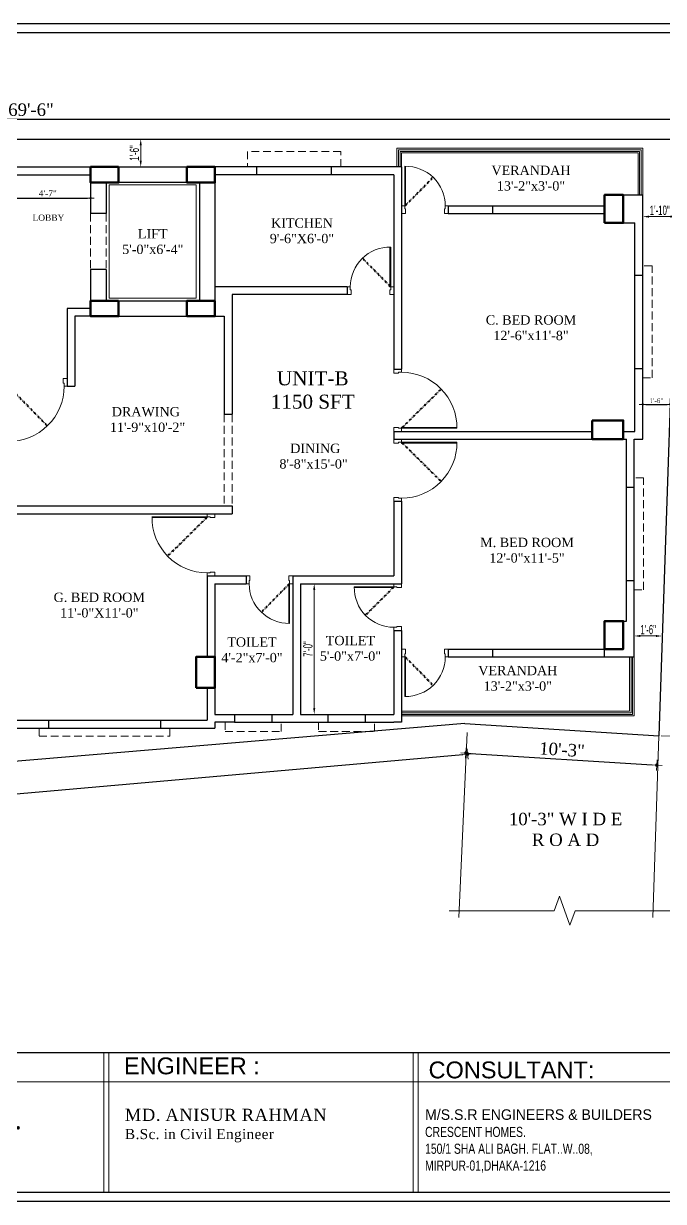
# Model space of a CAD drawing. Extents: x 52891 to 66536, y -48165 to -44533.
# Drawn here: x 57851 to 58263, y -46006 to -45249 of the extents above; entities that cross this region are included whole.
import ezdxf

# ---------------------------------------------------------------- set-up
doc = ezdxf.new("R2010")
doc.units = 0
doc.header["$MEASUREMENT"] = 0
doc.header["$PDMODE"] = 3
doc.linetypes.add('DIVIDE2', pattern=[0.625, 0.25, -0.125, 0, -0.125, 0, -0.125])
doc.linetypes.add('HIDDEN2', pattern=[0.1875, 0.125, -0.0625])
doc.layers.get('0').update_dxf_attribs({"lineweight": 13})
doc.layers.get('DEFPOINTS').update_dxf_attribs({"lineweight": 13})
for name, color, linetype, lineweight in [('COLUMN-1', 1, 'Continuous', 50), ('DIM', 8, 'Continuous', 13), ('dim-8', 250, 'Continuous', 15), ('DOOR', 24, 'Continuous', 13), ('H', 252, 'Continuous', 15), ('hatch', 252, 'Continuous', 13), ('line', 7, 'Continuous', 15), ('road', 1, 'Continuous', 18), ('TEXT', 7, 'Continuous', 13), ('VER RAIL', 32, 'Continuous', 15), ('VER.', 22, 'Continuous', 13), ('WALL', 7, 'Continuous', 30), ('windor', 4, 'Continuous', 25)]:
    doc.layers.add(name, color=color, linetype=linetype, lineweight=lineweight)
doc.layers.add('Layer1', color=174, linetype='Continuous')
doc.styles.add('Arial', font='arial.ttf')
doc.styles.add('RS6', font='times.ttf')
doc.styles.get("Standard").update_dxf_attribs({"font": 'arial.ttf', "width": 0.6, "height": 6})
doc.dimstyles.new('1-4', dxfattribs={"dimtxt": 6, "dimasz": 4, "dimexe": 1, "dimexo": 1.5, "dimgap": 1, "dimtad": 1, "dimdec": 1, "dimzin": 3, "dimdsep": 46, "dimlunit": 4, "dimtxsty": 'Standard', "dimcen": 0.09, "dimdle": 4, "dimclrd": 252, "dimclre": 252, "dimclrt": 7, "dimadec": 0, "dimazin": 0, "dimtfac": 1, "dimtdec": 1, "dimtofl": 0, "dimtmove": 1, "dimatfit": 3, "dimfxl": 2, "dimfrac": 1, "dimtolj": 1, "dimtzin": 0, "dimlwd": 9, "dimlwe": 9, "dimarcsym": 0})
doc.dimstyles.new('1_4', dxfattribs={"dimtxt": 3, "dimasz": 2, "dimexe": 0.18, "dimexo": 0.0625, "dimgap": 4, "dimtad": 0, "dimdec": 0, "dimzin": 3, "dimdsep": 46, "dimlunit": 4, "dimtxsty": 'RS6', "dimblk": 'D', "dimcen": 3, "dimse1": 1, "dimse2": 1, "dimclrt": 7, "dimadec": 0, "dimazin": 0, "dimtfac": 1, "dimtdec": 0, "dimtix": 1, "dimtmove": 1, "dimatfit": 3, "dimldrblk": 'OPEN30', "dimfxl": 0.18, "dimtvp": 0.75, "dimtolj": 1, "dimtzin": 0, "dimarcsym": 0})
doc.dimstyles.new('Colm dim', dxfattribs={"dimtxt": 4, "dimasz": 2, "dimexe": 3, "dimexo": 3, "dimgap": 0.125, "dimtad": 0, "dimdec": 0, "dimzin": 3, "dimdsep": 46, "dimlunit": 4, "dimtxsty": 'RS6', "dimblk": 'D', "dimcen": 3, "dimdle": 1, "dimse1": 1, "dimse2": 1, "dimclrt": 7, "dimadec": 0, "dimazin": 0, "dimtfac": 1, "dimtdec": 0, "dimtix": 1, "dimtmove": 0, "dimatfit": 3, "dimldrblk": 'OPEN90', "dimfxl": 6, "dimfxlon": 1, "dimtvp": 0.75, "dimtolj": 1, "dimtzin": 0, "dimarcsym": 0})

# ---------------------------------------------------------------- blocks, each defined once
blk = doc.blocks.new('d2')
at = {"layer": 'DOOR', "linetype": 'DIVIDE2', "ltscale": 5}
for p, q in [((5, 2.5), (30.28, 27.42)), ((5.71, 2.5), (30.63, 27.07))]:
    blk.add_line(p, q, dxfattribs=at)
at = {"layer": 'DOOR'}
for p, q in [((5, 2), (5, 2.5)), ((5, 2.5), (40.5, 2.5)), ((5, 2), (40.5, 2)), ((8.81, 2.5), (8.81, 2.36)), ((8.81, 2.36), (8.95, 2.36)), ((8.81, 2.14), (8.81, 2)), ((8.81, 2.14), (8.95, 2.14)), ((8.95, 2.36), (8.95, 2.14)), ((20.63, 2.5), (20.63, 2.36)), ((20.63, 2.36), (20.77, 2.36)), ((20.63, 2.14), (20.63, 2)), ((20.63, 2.14), (20.77, 2.14)), ((20.77, 2.36), (20.77, 2.14)), ((35.92, 2.5), (35.92, 2.36)), ((35.92, 2.36), (36.06, 2.36)), ((35.92, 2.14), (35.92, 2)), ((35.92, 2.14), (36.06, 2.14)), ((36.06, 2.36), (36.06, 2.14))]:
    blk.add_line(p, q, dxfattribs=at)
for points in [[(0, 37.5), (3, 37.5), (3, 38), (5, 38), (5, 40), (0, 40), (0, 37.5)], [(0, 2.5), (3, 2.5), (3, 2), (5, 2), (5, 0), (0, 0), (0, 2.5)]]:
    blk.add_lwpolyline(points, dxfattribs=at)
for centre, radius, start, end in [((5, 2.5), 35.5, 44.5965, 90), ((5.02, 2.5), 35.48, 359.18588, 44.61719)]:
    blk.add_arc(centre, radius, start, end, dxfattribs=at)
blk = doc.blocks.new('d1')
at = {"layer": 'DOOR', "linetype": 'DIVIDE2', "ltscale": 5}
for p, q in [((5, 2.5), (23.16, 20.4)), ((5.71, 2.5), (23.51, 20.04))]:
    blk.add_line(p, q, dxfattribs=at)
at = {"layer": 'DOOR'}
for p, q in [((5, 2), (5, 2.5)), ((5, 2.5), (30.5, 2.5)), ((5, 2), (30.5, 2)), ((7.99, 2.5), (7.99, 2.36)), ((7.99, 2.36), (8.13, 2.36)), ((7.99, 2.14), (7.99, 2)), ((7.99, 2.14), (8.13, 2.14)), ((8.13, 2.36), (8.13, 2.14)), ((16.49, 2.5), (16.49, 2.36)), ((16.49, 2.36), (16.63, 2.36)), ((16.49, 2.14), (16.49, 2)), ((16.49, 2.14), (16.63, 2.14)), ((16.63, 2.36), (16.63, 2.14)), ((26.55, 2.5), (26.55, 2.36)), ((26.55, 2.36), (26.69, 2.36)), ((26.55, 2.14), (26.55, 2)), ((26.55, 2.14), (26.69, 2.14)), ((26.69, 2.36), (26.69, 2.14))]:
    blk.add_line(p, q, dxfattribs=at)
for points in [[(0, 27.5), (3, 27.5), (3, 28), (5, 28), (5, 30), (0, 30), (0, 27.5)], [(0, 2.5), (3, 2.5), (3, 2), (5, 2), (5, 0), (0, 0), (0, 2.5)]]:
    blk.add_lwpolyline(points, dxfattribs=at)
for centre, radius, start, end in [((5, 2.5), 25.5, 44.5965, 90), ((5.03, 2.51), 25.47, 358.86297, 44.63613)]:
    blk.add_arc(centre, radius, start, end, dxfattribs=at)
blk = doc.blocks.new('D')
at = {"layer": 'DIM'}
for q in [(-1.125, 0), (0, 1.125), (1.125, 0), (0, -1.125)]:
    blk.add_line((0, 0), q, dxfattribs=at)
at = {"layer": 'DIM', "color": 6, "const_width": 0.375}
blk.add_lwpolyline([(-0.1875, 0, 1), (0.1875, 0, 1)], format="xyb", close=True, dxfattribs=at)
blk = doc.blocks.new('*D2079')
at = {"layer": 'DEFPOINTS', "color": 0}
for p in [(57839.46, -45361.04), (57894.46, -45361.04), (57894.46, -45361.04)]:
    blk.add_point(p, dxfattribs=at)
at = {"layer": 'VER RAIL', "color": 0, "linetype": 'Continuous', "lineweight": -2}
blk.add_line((57841.46, -45361.04), (57892.46, -45361.04), dxfattribs=at)
at = {"layer": 'VER RAIL', "color": 0, "lineweight": -2, "xscale": 2, "yscale": 2, "zscale": 2, "rotation": 180}
blk.add_blockref('D', (57839.46, -45361.04), dxfattribs=at)
at = {"layer": 'VER RAIL', "color": 0, "lineweight": -2, "xscale": 2, "yscale": 2, "zscale": 2}
blk.add_blockref('D', (57894.46, -45361.04), dxfattribs=at)
at = {"layer": 'VER RAIL', "color": 7, "insert": (57866.96, -45357.98), "char_height": 4, "attachment_point": 5, "style": 'RS6'}
blk.add_mtext('\\A1;4\'-7"', dxfattribs=at)
blk = doc.blocks.new('_Open90')
at = {"layer": 'DIM', "color": 0, "lineweight": -2}
for p, q in [((0, 0), (-1, 0)), ((-0.5, 0.5), (0, 0)), ((0, 0), (-0.5, -0.5))]:
    blk.add_line(p, q, dxfattribs=at)
blk = doc.blocks.new('*D2080')
at = {"layer": 'DEFPOINTS', "color": 0}
for p in [(58272.96, -45310.35), (57439.36, -45323.04), (58272.96, -45323.04)]:
    blk.add_point(p, dxfattribs=at)
at = {"layer": 'dim-8', "color": 0, "lineweight": -2}
blk.add_line((57442.36, -45310.35), (58269.96, -45310.35), dxfattribs=at)
at = {"layer": 'dim-8', "color": 0, "lineweight": -2, "xscale": 3, "yscale": 3, "zscale": 3, "rotation": 180}
blk.add_blockref('D', (57439.36, -45310.35), dxfattribs=at)
at = {"layer": 'dim-8', "color": 0, "lineweight": -2, "xscale": 3, "yscale": 3, "zscale": 3}
blk.add_blockref('D', (58272.96, -45310.35), dxfattribs=at)
at = {"layer": 'dim-8', "color": 7, "insert": (57856.16, -45304.23), "char_height": 8, "attachment_point": 5, "style": 'RS6'}
blk.add_mtext('\\A1;69\'-6"', dxfattribs=at)
blk = doc.blocks.new('*D2081')
at = {"layer": 'DEFPOINTS', "color": 0}
for p in [(58272.96, -45323.04), (58293.41, -45323.75), (58259.72, -45706.76)]:
    blk.add_point(p, dxfattribs=at)
at = {"layer": 'line', "color": 252, "linetype": 'Continuous', "lineweight": 9}
for p, q in [((58274.46, -45323.09), (58294.4, -45323.78)), ((58280.3, -45703.47), (58293.27, -45327.74)), ((58261.22, -45706.81), (58281.17, -45707.5))]:
    blk.add_line(p, q, dxfattribs=at)
at = {"layer": 'line', "color": 252}
for points in [[(58292.6, -45327.72), (58293.93, -45327.77), (58293.41, -45323.75)], [(58279.64, -45703.44), (58280.97, -45703.49), (58280.17, -45707.46)]]:
    blk.add_solid(points, dxfattribs=at)
at = {"layer": 'line', "color": 7, "insert": (58282.72, -45515.46), "char_height": 6, "attachment_point": 5, "rotation": 88.02386}
blk.add_mtext('\\A1;32\'-0"', dxfattribs=at)
blk = doc.blocks.new('*D2084')
at = {"layer": 'DEFPOINTS', "color": 0}
for p in [(58135.11, -45698.87), (58136.85, -45718.54), (57416.19, -45762.31)]:
    blk.add_point(p, dxfattribs=at)
at = {"layer": 'dim-8', "color": 0, "lineweight": -2}
blk.add_line((57420.91, -45781.72), (58133.86, -45718.8), dxfattribs=at)
at = {"layer": 'dim-8', "color": 0, "lineweight": -2, "xscale": 3, "yscale": 3, "zscale": 3}
for p, rotation in [((58136.85, -45718.54), 5.042919805303145), ((57417.93, -45781.98), 185.0429198053031)]:
    blk.add_blockref('D', p, dxfattribs=dict(at, rotation=rotation))
at = {"layer": 'dim-8', "color": 7, "insert": (57776.85, -45744.18), "char_height": 8, "attachment_point": 5, "rotation": 5.04292, "style": 'RS6'}
blk.add_mtext('\\A1;60\'-3 "', dxfattribs=at)
blk = doc.blocks.new('*D2085')
at = {"layer": 'DEFPOINTS', "color": 0}
for p in [(58136.99, -45698.99), (58259.72, -45706.76), (58258.53, -45725.69)]:
    blk.add_point(p, dxfattribs=at)
at = {"layer": 'dim-8', "color": 0, "lineweight": -2}
blk.add_line((58138.79, -45718.11), (58255.53, -45725.5), dxfattribs=at)
at = {"layer": 'dim-8', "color": 0, "lineweight": -2, "xscale": 3, "yscale": 3, "zscale": 3}
for p, rotation in [((58135.8, -45717.92), 176.3767148728381), ((58258.53, -45725.69), 356.3767148728382)]:
    blk.add_blockref('D', p, dxfattribs=dict(at, rotation=rotation))
at = {"layer": 'dim-8', "color": 7, "insert": (58197.55, -45715.71), "char_height": 8, "attachment_point": 5, "rotation": 356.37671, "style": 'RS6'}
blk.add_mtext('\\A1;10\'-3"', dxfattribs=at)
blk = doc.blocks.new('*D2087')
at = {"layer": 'DEFPOINTS', "color": 0}
for p in [(57924.15, -45323.04), (57926.72, -45323.04), (57924.15, -45341.04)]:
    blk.add_point(p, dxfattribs=at)
at = {"layer": 'line', "color": 252, "linetype": 'Continuous', "lineweight": 9}
for p, q in [((57925.65, -45323.04), (57927.72, -45323.04)), ((57926.72, -45337.04), (57926.72, -45327.04)), ((57925.65, -45341.04), (57927.72, -45341.04))]:
    blk.add_line(p, q, dxfattribs=at)
at = {"layer": 'line', "color": 252}
for points in [[(57926.05, -45327.04), (57927.38, -45327.04), (57926.72, -45323.04)], [(57926.05, -45337.04), (57927.38, -45337.04), (57926.72, -45341.04)]]:
    blk.add_solid(points, dxfattribs=at)
at = {"layer": 'line', "color": 7, "insert": (57922.65, -45332.04), "char_height": 6, "attachment_point": 5, "rotation": 90}
blk.add_mtext('\\A1;1\'-6"', dxfattribs=at)
blk = doc.blocks.new('*D2094')
at = {"layer": 'DEFPOINTS', "color": 0}
for p in [(58243.96, -45644.31), (58261.87, -45642.64), (58261.87, -45644.55)]:
    blk.add_point(p, dxfattribs=at)
at = {"layer": 'line', "color": 252, "linetype": 'Continuous', "lineweight": 9}
for p, q in [((58243.96, -45642.81), (58243.96, -45641.64)), ((58247.96, -45642.64), (58257.87, -45642.64)), ((58261.87, -45643.05), (58261.87, -45641.64))]:
    blk.add_line(p, q, dxfattribs=at)
at = {"layer": 'line', "color": 252}
for points in [[(58247.96, -45641.97), (58247.96, -45643.3), (58243.96, -45642.64)], [(58257.87, -45641.97), (58257.87, -45643.3), (58261.87, -45642.64)]]:
    blk.add_solid(points, dxfattribs=at)
at = {"layer": 'line', "color": 7, "insert": (58252.92, -45638.57), "char_height": 6, "attachment_point": 5}
blk.add_mtext('\\A1;1\'-6"', dxfattribs=at)
blk = doc.blocks.new('*D2095')
at = {"layer": 'DEFPOINTS', "color": 0}
for p in [(58249.46, -45372.4), (58271.24, -45372.96), (58271.24, -45372.96)]:
    blk.add_point(p, dxfattribs=at)
at = {"layer": 'line', "color": 252, "linetype": 'Continuous', "lineweight": 9}
for p, q in [((58271.24, -45371.46), (58271.24, -45371.96)), ((58249.46, -45373.9), (58249.46, -45373.96)), ((58253.46, -45372.96), (58267.24, -45372.96))]:
    blk.add_line(p, q, dxfattribs=at)
at = {"layer": 'line', "color": 252}
for points in [[(58253.46, -45372.29), (58253.46, -45373.63), (58249.46, -45372.96)], [(58267.24, -45372.29), (58267.24, -45373.63), (58271.24, -45372.96)]]:
    blk.add_solid(points, dxfattribs=at)
at = {"layer": 'line', "color": 7, "insert": (58260.35, -45368.9), "char_height": 6, "attachment_point": 5}
blk.add_mtext('\\A1;1\'-10"', dxfattribs=at)
blk = doc.blocks.new('*D2096')
at = {"layer": 'DEFPOINTS', "color": 0}
for p in [(58249.46, -45496.64), (58267.08, -45493.68), (58267.08, -45493.68)]:
    blk.add_point(p, dxfattribs=at)
at = {"layer": 'line', "color": 0, "lineweight": -2}
blk.add_line((58251.46, -45493.68), (58265.08, -45493.68), dxfattribs=at)
at = {"layer": 'line', "color": 0, "lineweight": -2, "xscale": 2, "yscale": 2, "zscale": 2, "rotation": 180}
blk.add_blockref('D', (58249.46, -45493.68), dxfattribs=at)
at = {"layer": 'line', "color": 0, "lineweight": -2, "xscale": 2, "yscale": 2, "zscale": 2}
blk.add_blockref('D', (58267.08, -45493.68), dxfattribs=at)
at = {"layer": 'line', "color": 7, "insert": (58258.27, -45491.39), "char_height": 3, "attachment_point": 5, "style": 'RS6'}
blk.add_mtext('\\A1;1\'-6"', dxfattribs=at)
blk = doc.blocks.new('_Open30')
at = {"color": 0, "linetype": 'ByBlock', "lineweight": -2}
for p, q in [((-1, 0.27), (0, 0)), ((0, 0), (-1, -0.27)), ((0, 0), (-1, 0))]:
    blk.add_line(p, q, dxfattribs=at)
blk = doc.blocks.new('L')
at = {"layer": 'Layer1', "color": 0}
blk.add_line((0, 65.62), (-777.86, 65.62), dxfattribs=at)
at = {"layer": 'Layer1', "color": 4}
blk.add_lwpolyline([(-781.98, 548.61), (4.12, 548.61), (4.12, -4.12), (-781.98, -4.12)], close=True, dxfattribs=at)
at = {"layer": 'Layer1', "color": 1}
blk.add_lwpolyline([(-777.86, 544.49), (0, 544.49), (0, 0), (-777.86, 0)], close=True, dxfattribs=at)
at = {"layer": 'TEXT', "color": 0}
for p, q in [((0, 65.62), (-777.86, 65.62)), ((-525.74, 0.31), (-525.74, 65.62)), ((-523.37, 0.31), (-523.37, 65.62)), ((-348.23, 0.31), (-348.23, 65.62)), ((-345.86, 0.31), (-345.86, 65.62)), ((-203.16, 0.31), (-203.16, 65.62)), ((-200.79, 0.31), (-200.79, 65.62)), ((-777.86, 52.07), (0, 52.07))]:
    blk.add_line(p, q, dxfattribs=at)
at = {"layer": 'TEXT', "color": 4, "lineweight": 13, "char_height": 7.894, "attachment_point": 1, "style": 'Arial'}
for s, insert in [('PROJECT :', (-757.98, 63.44)), ('CLINET :', (-516.31, 63.44)), ('ENGINEER :', (-338.79, 63.44))]:
    blk.add_mtext(s, dxfattribs=dict(at, insert=insert))
at = {"layer": 'TEXT', "color": 4, "lineweight": 13, "insert": (-195.89, 61.54), "char_height": 7.8937, "attachment_point": 1, "line_spacing_factor": 1.5, "style": 'Arial'}
blk.add_mtext('CONSULTANT:', dxfattribs=at)
at = {"layer": 'TEXT', "color": 3, "lineweight": 13, "attachment_point": 1, "style": 'Arial'}
for s, insert, char_height, width in [('{\\fTimes New Roman|b0|i0|c0|p18;\\T1.05;MD. ANISUR RAHMAN\\P\\H0.8344x;B.Sc. in Civil Engineer}', (-338.33, 39.36), 5.6834, 108.3857), ('\\pt139.4;{\\fTimes New Roman|b1|i0|c0|p18;\\T1.05;\\C5;ROBUST BUILDERS LTD.}', (-513.76, 36.38), 6.64, 133.2452)]:
    blk.add_mtext(s, dxfattribs=dict(at, insert=insert, char_height=char_height, width=width))
at = {"layer": 'TEXT', "color": 4, "insert": (-197.52, 39.11), "char_height": 4.89284, "attachment_point": 1, "style": 'Arial'}
blk.add_mtext('\\pt1.131;{\\fBankGothic Lt BT|b0|i0|c0|p34;\\H1.009x;\\C96;M/S.S.R ENGINEERS & BUILDERS\\fSwis721 LtCn BT|b0|i0|c0|p34;\\H0.6676x;\\C1;\\P\\H1.439x;\\C5;CRESCENT HOMES.\\P150/1 SHA ALI BAGH. FLAT..W..08,\\PMIRPUR-01,DHAKA-1216}', dxfattribs=at)
at = {"layer": 'WALL', "color": 4, "linetype": 'ByBlock', "lineweight": 25, "insert": (-763.12, 47.91), "char_height": 6.9904, "width": 217.6986, "attachment_point": 1}
blk.add_mtext('{\\fTimes New Roman|b0|i0|c0|p18;\\W1;\\C144;PROPOSED SEVEN (07) STORIED BUILDING\\P\\T1.05;AT 1ST COLONY, JABBAR HOUSING, MAZAR ROAD, MIRPUR, DHAKA.}', dxfattribs=at)
blk = doc.blocks.new('*D2097')
at = {"layer": 'DEFPOINTS', "color": 0}
for p in [(58038.26, -45609.04), (58038.26, -45609.04), (58038.26, -45693.04)]:
    blk.add_point(p, dxfattribs=at)
at = {"layer": 'line', "color": 252, "lineweight": 9}
for p, q in [((58038.26, -45609.04), (58037.26, -45609.04)), ((58038.26, -45689.04), (58038.26, -45613.04))]:
    blk.add_line(p, q, dxfattribs=at)
at = {"layer": 'line', "color": 252, "linetype": 'Continuous', "lineweight": 9}
blk.add_line((58038.26, -45693.04), (58037.26, -45693.04), dxfattribs=at)
at = {"layer": 'line', "color": 252}
for points in [[(58037.59, -45613.04), (58038.93, -45613.04), (58038.26, -45609.04)], [(58037.59, -45689.04), (58038.93, -45689.04), (58038.26, -45693.04)]]:
    blk.add_solid(points, dxfattribs=at)
at = {"layer": 'line', "color": 7, "insert": (58034.2, -45651.04), "char_height": 6, "attachment_point": 5, "rotation": 90}
blk.add_mtext('\\A1;7\'-0"', dxfattribs=at)

msp = doc.modelspace()

# ---------------------------------------------------------------- linework, layer by layer
at = {"layer": 'COLUMN-1'}
for points in [[(57912.46, -45341.04), (57894.46, -45341.04), (57894.46, -45341.04), (57894.46, -45341.04), (57894.46, -45351.04), (57912.46, -45351.04)], [(57974.46, -45341.04), (57956.46, -45341.04), (57956.46, -45341.04), (57956.46, -45341.04), (57956.46, -45351.04), (57974.46, -45351.04)], [(58224.96, -45377.04), (58236.96, -45377.04), (58236.96, -45359.04), (58224.96, -45359.04)], [(57912.46, -45427.04), (57894.46, -45427.04), (57894.46, -45427.04), (57894.46, -45427.04), (57894.46, -45437.04), (57912.46, -45437.04)], [(57974.46, -45427.04), (57956.46, -45427.04), (57956.46, -45427.04), (57956.46, -45427.04), (57956.46, -45437.04), (57974.46, -45437.04)], [(58216.96, -45504.04), (58216.96, -45516.04), (58236.96, -45516.04), (58236.96, -45504.04)], [(58224.96, -45651.04), (58236.96, -45651.04), (58236.96, -45633.04), (58224.96, -45633.04)], [(57962.46, -45676.04), (57974.46, -45676.04), (57974.46, -45656.04), (57962.46, -45656.04)]]:
    msp.add_lwpolyline(points, close=True, dxfattribs=at)
at = {"layer": 'H'}
msp.add_lwpolyline([(57906.46, -45352.41), (57962.46, -45352.41), (57962.46, -45425.41), (57906.46, -45425.41)], close=True, dxfattribs=at)
at = {"layer": 'hatch', "linetype": 'HIDDEN2', "ltscale": 40}
for p, q in [((57894.46, -45371.04), (57894.46, -45407.04)), ((57904.46, -45371.04), (57904.46, -45407.04)), ((57980.46, -45500.04), (57980.46, -45559.04)), ((57985.46, -45500.04), (57985.46, -45559.04))]:
    msp.add_line(p, q, dxfattribs=at)
for points in [[(58055.46, -45341.04), (58055.46, -45331.04), (57995.46, -45331.04), (57995.46, -45341.04)], [(58249.46, -45476.54), (58255.46, -45476.54), (58255.46, -45404.54), (58249.46, -45404.54)], [(58243.96, -45612.89), (58249.96, -45612.89), (58249.96, -45540.89), (58243.96, -45540.89)], [(57980.96, -45698.04), (57980.96, -45704.04), (58016.96, -45704.04), (58016.96, -45698.04)], [(58041.06, -45698.04), (58041.06, -45704.04), (58077.06, -45704.04), (58077.06, -45698.04)], [(57861.46, -45701.82), (57861.46, -45707.04), (57945.46, -45707.04), (57945.46, -45701.82)]]:
    msp.add_lwpolyline(points, dxfattribs=at)
at = {"layer": 'line'}
msp.add_line((57879.46, -45477.04), (57879.46, -45437.04), dxfattribs=at)
at = {"layer": 'road'}
for points in [[(58136.52, -45704.75), (58131.21, -45823.71)], [(58256.02, -45823.71), (58259.72, -45706.76)]]:
    msp.add_lwpolyline(points, dxfattribs=at)
at = {"layer": 'road', "linetype": 'Continuous'}
msp.add_lwpolyline([(58273.65, -45819.29), (58206.05, -45819.29), (58202.68, -45828.55), (58195.93, -45810.03), (58192.56, -45819.29), (58124.96, -45819.29)], dxfattribs=at)
at = {"layer": 'VER.'}
for points in [[(58091.46, -45341.04), (58091.46, -45329.04), (58249.46, -45329.04), (58249.46, -45359.04)], [(58094.46, -45341.04), (58094.46, -45332.04), (58246.46, -45332.04), (58246.46, -45359.04)], [(58094.46, -45694.04), (58243.96, -45694.04), (58243.96, -45656.04)], [(58094.46, -45691.04), (58240.96, -45691.04), (58240.96, -45656.04)]]:
    msp.add_lwpolyline(points, dxfattribs=at)
at = {"layer": 'VER.', "color": 8}
for points in [[(58092.46, -45341.04), (58092.46, -45330.04), (58248.46, -45330.04), (58248.46, -45359.04)], [(58093.46, -45341.04), (58093.46, -45331.04), (58247.46, -45331.04), (58247.46, -45359.04)], [(58094.46, -45693.04), (58242.96, -45693.04), (58242.96, -45656.04)], [(58094.46, -45692.04), (58241.96, -45692.04), (58241.96, -45656.04)]]:
    msp.add_lwpolyline(points, dxfattribs=at)
at = {"layer": 'WALL'}
for p, q in [((57912.46, -45341.04), (57956.46, -45341.04)), ((58001.46, -45341.04), (57974.46, -45341.04)), ((58001.46, -45346.04), (58001.46, -45341.04)), ((58094.46, -45341.04), (58049.46, -45341.04)), ((58049.46, -45346.04), (58049.46, -45341.04)), ((58094.46, -45341.04), (58094.46, -45471.04)), ((58001.46, -45346.04), (57974.46, -45346.04)), ((58089.46, -45346.04), (58049.46, -45346.04)), ((58089.46, -45346.04), (58089.46, -45471.04)), ((57894.46, -45351.04), (57894.46, -45371.04)), ((57904.46, -45351.04), (57904.46, -45371.04)), ((57956.46, -45351.04), (57912.46, -45351.04)), ((57964.46, -45351.04), (57964.46, -45427.04)), ((57974.46, -45351.04), (57974.46, -45427.04)), ((58236.96, -45359.04), (58249.46, -45359.04)), ((58249.46, -45410.54), (58249.46, -45359.04)), ((57904.46, -45371.04), (57894.46, -45371.04)), ((58124.46, -45366.04), (58124.46, -45371.04)), ((58124.46, -45366.04), (58152.96, -45366.04)), ((58124.46, -45371.04), (58152.96, -45371.04)), ((58152.96, -45366.04), (58152.96, -45371.04)), ((58236.96, -45377.04), (58244.46, -45377.04)), ((58244.46, -45410.54), (58244.46, -45377.04)), ((57894.46, -45407.04), (57894.46, -45427.04)), ((57904.46, -45407.04), (57894.46, -45407.04)), ((57904.46, -45407.04), (57904.46, -45427.04)), ((58244.46, -45410.54), (58249.46, -45410.54)), ((58059.46, -45418.04), (57974.46, -45418.04)), ((58059.46, -45423.04), (57985.46, -45423.04)), ((57985.46, -45423.04), (57985.46, -45500.04)), ((58059.46, -45418.04), (58059.46, -45423.04)), ((57879.46, -45432.04), (57879.46, -45482.04)), ((57894.46, -45432.04), (57879.46, -45432.04)), ((57912.46, -45427.04), (57956.46, -45427.04)), ((57884.46, -45437.04), (57884.46, -45477.04)), ((57894.46, -45437.04), (57884.46, -45437.04)), ((57912.46, -45437.04), (57956.46, -45437.04)), ((57974.46, -45437.04), (57980.46, -45437.04)), ((57980.46, -45437.04), (57980.46, -45500.04)), ((58244.46, -45511.04), (58244.46, -45470.54)), ((58244.46, -45470.54), (58249.46, -45470.54)), ((58249.46, -45516.04), (58249.46, -45470.54)), ((57884.46, -45477.04), (57884.46, -45482.04)), ((58089.46, -45471.04), (58094.46, -45471.04)), ((57879.46, -45482.04), (57884.46, -45482.04)), ((57980.46, -45500.04), (57985.46, -45500.04)), ((58089.46, -45511.04), (58089.46, -45516.04)), ((58089.46, -45511.04), (58216.96, -45511.04)), ((58089.46, -45516.04), (58216.96, -45516.04)), ((58236.96, -45511.04), (58244.46, -45511.04)), ((58236.96, -45516.04), (58238.96, -45516.04)), ((58238.96, -45546.89), (58238.96, -45516.04)), ((58243.96, -45516.04), (58249.46, -45516.04)), ((58243.96, -45546.89), (58243.96, -45516.04)), ((58238.96, -45546.89), (58243.96, -45546.89)), ((57839.46, -45559.04), (57980.46, -45559.04)), ((57980.46, -45559.04), (57985.46, -45559.04)), ((57980.46, -45559.04), (57980.46, -45559.04)), ((57985.46, -45559.04), (57985.46, -45564.04)), ((58089.46, -45556.04), (58094.46, -45556.04)), ((58089.46, -45556.04), (58089.46, -45604.04)), ((58094.46, -45556.04), (58094.46, -45609.04)), ((57839.46, -45564.04), (57985.46, -45564.04)), ((57969.46, -45604.04), (57994.46, -45604.04)), ((57969.46, -45604.04), (57969.46, -45656.04)), ((57994.46, -45604.04), (57994.46, -45609.04)), ((58024.46, -45604.04), (58089.46, -45604.04)), ((58024.46, -45604.04), (58024.46, -45693.04)), ((58238.96, -45633.04), (58238.96, -45606.89)), ((58238.96, -45606.89), (58243.96, -45606.89)), ((58243.96, -45656.04), (58243.96, -45606.89)), ((57974.46, -45609.04), (57994.46, -45609.04)), ((57974.46, -45609.04), (57974.46, -45656.04)), ((58029.46, -45609.04), (58094.46, -45609.04)), ((58029.46, -45609.04), (58029.46, -45693.04)), ((58236.96, -45633.04), (58238.96, -45633.04)), ((58089.46, -45639.04), (58094.46, -45639.04)), ((58089.46, -45639.04), (58089.46, -45693.04)), ((58094.46, -45639.04), (58094.46, -45698.04)), ((58124.46, -45651.04), (58124.46, -45656.04)), ((58124.46, -45651.04), (58152.96, -45651.04)), ((58152.96, -45651.04), (58152.96, -45656.04)), ((58224.96, -45656.04), (58224.96, -45651.04)), ((58124.46, -45656.04), (58152.96, -45656.04)), ((58224.96, -45656.04), (58243.96, -45656.04)), ((57969.46, -45676.04), (57969.46, -45696.82)), ((57974.46, -45676.04), (57974.46, -45693.04)), ((57839.46, -45696.82), (57867.46, -45696.82)), ((57867.46, -45696.82), (57867.46, -45701.82)), ((57939.46, -45696.82), (57969.46, -45696.82)), ((57939.46, -45696.82), (57939.46, -45701.82)), ((57974.46, -45693.04), (57986.96, -45693.04)), ((57986.96, -45698.04), (57974.46, -45698.04)), ((57974.46, -45698.04), (57974.46, -45701.82)), ((57986.96, -45693.04), (57986.96, -45698.04)), ((58010.96, -45693.04), (58024.46, -45693.04)), ((58010.96, -45693.04), (58010.96, -45698.04)), ((58010.96, -45698.04), (58047.06, -45698.04)), ((58029.46, -45693.04), (58047.06, -45693.04)), ((58047.06, -45693.04), (58047.06, -45698.04)), ((58071.06, -45693.04), (58089.46, -45693.04)), ((58071.06, -45693.04), (58071.06, -45698.04)), ((58071.06, -45698.04), (58089.46, -45698.04)), ((58094.46, -45698.04), (58089.46, -45698.04)), ((58089.46, -45698.04), (58089.46, -45698.04)), ((57839.46, -45701.82), (57867.46, -45701.82)), ((57939.46, -45701.82), (57974.46, -45701.82))]:
    msp.add_line(p, q, dxfattribs=at)
at = {"layer": 'WALL', "ltscale": 30}
msp.add_line((58135.11, -45698.87), (58259.72, -45706.76), dxfattribs=at)
msp.add_lwpolyline([(58135.11, -45698.87), (57822.27, -45725.26), (57416.19, -45762.31), (57422.15, -45650.51), (57431.21, -45363.91), (57439.36, -45323.04), (58272.96, -45323.04), (58259.72, -45706.76)], dxfattribs=at)
at = {"layer": 'windor'}
for p, q in [((57845.46, -45341.04), (57894.46, -45341.04)), ((58049.46, -45341.04), (58001.46, -45341.04)), ((57845.46, -45346.04), (57894.46, -45346.04)), ((58049.46, -45346.04), (58001.46, -45346.04)), ((58152.96, -45366.04), (58224.96, -45366.04)), ((58152.96, -45371.04), (58224.96, -45371.04)), ((58244.46, -45470.54), (58244.46, -45410.54)), ((58249.46, -45470.54), (58249.46, -45410.54)), ((58238.96, -45606.89), (58238.96, -45546.89)), ((58243.96, -45606.89), (58243.96, -45546.89)), ((58152.96, -45651.04), (58224.96, -45651.04)), ((58152.96, -45656.04), (58224.96, -45656.04)), ((57867.46, -45696.82), (57939.46, -45696.82)), ((57986.96, -45693.04), (58010.96, -45693.04)), ((57986.96, -45698.04), (58010.96, -45698.04)), ((58047.06, -45693.04), (58071.06, -45693.04)), ((58047.06, -45698.04), (58071.06, -45698.04)), ((57867.46, -45701.82), (57939.46, -45701.82))]:
    msp.add_line(p, q, dxfattribs=at)

# ---------------------------------------------------------------- block references
at = {"layer": 'DOOR', "xscale": -1}
for name, p, rotation in [('d1', (58094.46, -45371.04), 270), ('d2', (58089.46, -45516.04), 180), ('d1', (58024.46, -45604.04), 90)]:
    msp.add_blockref(name, p, dxfattribs=dict(at, rotation=rotation))
at = {"layer": 'DOOR'}
for name, p, rotation in [('d1', (58089.46, -45423.04), 90), ('d2', (57839.46, -45477.04), 270), ('d2', (57974.46, -45564.04), 180), ('d1', (58094.46, -45609.04), 180), ('d1', (58094.46, -45651.04), 270)]:
    msp.add_blockref(name, p, dxfattribs=dict(at, rotation=rotation))
msp.add_blockref('d2', (58089.46, -45511.04), dxfattribs=at)
at = {"layer": 'WALL', "xscale": 1.370411425996281, "yscale": 1.370411425996281, "zscale": 1.370411425990245}
msp.add_blockref('L', (58380.22, -46000.62), dxfattribs=at)

# ---------------------------------------------------------------- texts
at = {"layer": 'TEXT', "style": 'RS6'}
for s, insert, char_height, width, attachment_point in [('VERANDAH\\P13\'-2"x3\'-0"', (58177.6, -45356.26), 6, 49.8379, 8), ('LOBBY', (57867.39, -45375.7), 4, 44.383, 8), ('KITCHEN 9\'-6"X6\'-0"', (58030.35, -45390.12), 6, 44.3441, 8), ('LIFT 5\'-0"x6\'-4"', (57934.46, -45389.04), 6, 44.3441, 5), ('C. BED ROOM 12\'-6"x11\'-8"', (58177.62, -45452.49), 6, 58.8086, 8), ('{\\C1;UNIT-B \\P1150 SFT}', (58037.31, -45496.57), 9, 66.5161, 8), ('DRAWING  11\'-9"x10\'-2"', (57931.11, -45511.5), 6, 84.4211, 8), (' DINING \\P8\'-8"x15\'-0"', (58037.81, -45535.05), 6, 84.4211, 8), ('M. BED ROOM 12\'-0"x11\'-5"', (58175.03, -45595.55), 6, 64.8442, 8), ('G. BED ROOM 11\'-0"X11\'-0"', (57900.07, -45630.84), 6, 66.396, 8), ('TOILET 4\'-2"x7\'-0"', (57998.22, -45659.62), 6, 40.4261, 8), ('TOILET 5\'-0"x7\'-0"', (58061.53, -45658.66), 6, 40.4261, 8), ('VERANDAH\\P13\'-2"x3\'-0"', (58169.12, -45677.94), 6, 49.8379, 8), ('10\'-3" W I D E\\PR O A D', (58199.85, -45777.8), 8, 71.0533, 8)]:
    msp.add_mtext(s, dxfattribs=dict(at, insert=insert, char_height=char_height, width=width, attachment_point=attachment_point))

# ---------------------------------------------------------------- dimensions: what is measured, and where the dimension line sits
at = {"layer": 'dim-8'}
dim = msp.add_linear_dim(base=(58272.96, -45310.35), p1=(57439.36, -45323.04), p2=(58272.96, -45323.04), dimstyle='Colm dim', override={"dimtxt": 8, "dimasz": 3, "dimtmove": 1, "dimfxl": 3, "dimarcsym": 1}, dxfattribs=at)
dim.commit()
dim.dimension.update_dxf_attribs({"geometry": '*D2080', "text_midpoint": (57856.16, -45304.23)})
dim = msp.add_aligned_dim(p1=(57416.19, -45762.31), p2=(58135.11, -45698.87), distance=-19.75, text='60\'-3 "', dimstyle='Colm dim', override={"dimtxt": 8, "dimasz": 3, "dimtmove": 1, "dimfxl": 3, "dimarcsym": 1}, dxfattribs=at)
dim.commit()
dim.dimension.update_dxf_attribs({"geometry": '*D2084', "text_midpoint": (57776.85, -45744.18)})
dim = msp.add_aligned_dim(p1=(58136.99, -45698.99), p2=(58259.72, -45706.76), distance=-18.97, dimstyle='Colm dim', override={"dimtxt": 8, "dimasz": 3, "dimtmove": 1, "dimfxl": 3, "dimarcsym": 1}, dxfattribs=at)
dim.commit()
dim.dimension.update_dxf_attribs({"geometry": '*D2085', "text_midpoint": (58197.55, -45715.71)})
at = {"layer": 'line'}
dim = msp.add_linear_dim(base=(57926.72, -45323.04), p1=(57924.15, -45341.04), p2=(57924.15, -45323.04), angle=90, dimstyle='1-4', dxfattribs=at)
dim.commit()
dim.dimension.update_dxf_attribs({"geometry": '*D2087', "text_midpoint": (57922.65, -45332.04)})
dim = msp.add_aligned_dim(p1=(58259.72, -45706.76), p2=(58272.96, -45323.04), distance=-20.45, dimstyle='1-4', dxfattribs=at)
dim.commit()
dim.dimension.update_dxf_attribs({"geometry": '*D2081', "text_midpoint": (58282.72, -45515.46)})
for base, p1, p2, picture, middle in [((58271.24, -45372.96), (58249.46, -45372.4), (58271.24, -45372.96), '*D2095', (58260.35, -45368.9)), ((58261.87, -45642.64), (58243.96, -45644.31), (58261.87, -45644.55), '*D2094', (58252.92, -45638.57))]:
    dim = msp.add_linear_dim(base=base, p1=p1, p2=p2, dimstyle='1-4', dxfattribs=at)
    dim.commit()
    dim.dimension.update_dxf_attribs({"geometry": picture, "text_midpoint": middle})
dim = msp.add_linear_dim(base=(58267.08, -45493.68), p1=(58249.46, -45496.64), p2=(58267.08, -45493.68), dimstyle='1_4', override={"dimtxsty": 'RS6'}, dxfattribs=at)
dim.commit()
dim.dimension.update_dxf_attribs({"geometry": '*D2096', "text_midpoint": (58258.27, -45491.39)})
dim = msp.add_linear_dim(base=(58038.26, -45609.04), p1=(58038.26, -45693.04), p2=(58038.26, -45609.04), angle=90, dimstyle='1-4', override={"dimfxl": 3, "dimfxlon": 1, "dimarcsym": 1}, dxfattribs=at)
dim.commit()
dim.dimension.update_dxf_attribs({"geometry": '*D2097', "text_midpoint": (58034.2, -45651.04)})
at = {"layer": 'VER RAIL'}
dim = msp.add_linear_dim(base=(57894.46, -45361.04), p1=(57839.46, -45361.04), p2=(57894.46, -45361.04), dimstyle='Colm dim', override={"dimfxl": 2, "dimarcsym": 1}, dxfattribs=at)
dim.commit()
dim.dimension.update_dxf_attribs({"geometry": '*D2079', "text_midpoint": (57866.96, -45357.98)})

doc.saveas('drawing.dxf')
